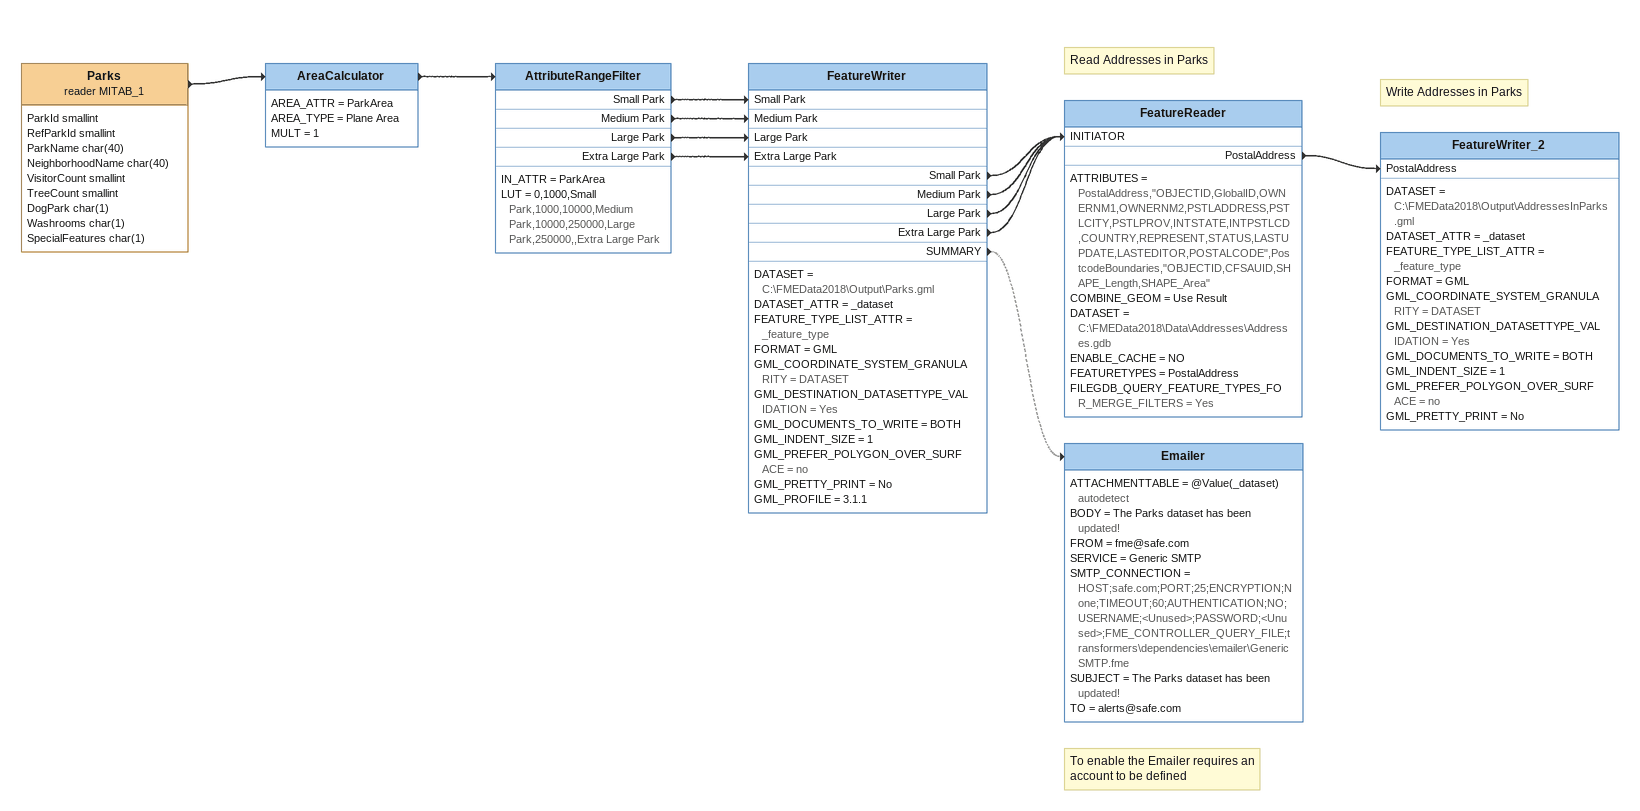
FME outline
Parks (reader MITAB_1)
    attributes: ParkId smallint, RefParkId smallint, ParkName char(40), NeighborhoodName char(40), VisitorCount smallint, TreeCount smallint, DogPark char(1), Washrooms char(1), SpecialFeatures char(1)
    -> AreaCalculator
AreaCalculator
    AREA_ATTR = ParkArea
    AREA_TYPE = Plane Area
    MULT = 1
    -> AttributeRangeFilter
AttributeRangeFilter
    IN_ATTR = ParkArea
    LUT = 0,1000,Small Park,1000,10000,Medium Park,10000,250000,Large Park,250000,,Extra Large Park
    Small Park -> FeatureWriter [Small Park]
    Medium Park -> FeatureWriter [Medium Park]
    Large Park -> FeatureWriter [Large Park]
    Extra Large Park -> FeatureWriter [Extra Large Park]
FeatureWriter
    DATASET = C:\FMEData2018\Output\Parks.gml
    DATASET_ATTR = _dataset
    FEATURE_TYPE_LIST_ATTR = _feature_type
    FORMAT = GML
    GML_COORDINATE_SYSTEM_GRANULARITY = DATASET
    GML_DESTINATION_DATASETTYPE_VALIDATION = Yes
    GML_DOCUMENTS_TO_WRITE = BOTH
    GML_INDENT_SIZE = 1
    GML_PREFER_POLYGON_OVER_SURFACE = no
    GML_PRETTY_PRINT = No
    GML_PROFILE = 3.1.1
    Small Park -> FeatureReader [INITIATOR]
    Medium Park -> FeatureReader [INITIATOR]
    Large Park -> FeatureReader [INITIATOR]
    Extra Large Park -> FeatureReader [INITIATOR]
    SUMMARY -> Emailer [off]
Note: Read Addresses in Parks
FeatureReader
    ATTRIBUTES = PostalAddress,"OBJECTID,GlobalID,OWNERNM1,OWNERNM2,PSTLADDRESS,PSTLCITY,PSTLPROV,INTSTATE,INTPSTLCD,COUNTRY,REPRESENT,STATUS,LASTUPDATE,LASTEDITOR,POSTALCODE",PostcodeBoundaries,"OBJECTID,CFSAUID,SHAPE_Length,SHAPE_Area"
    COMBINE_GEOM = Use Result
    DATASET = C:\FMEData2018\Data\Addresses\Addresses.gdb
    ENABLE_CACHE = NO
    FEATURETYPES = PostalAddress
    FILEGDB_QUERY_FEATURE_TYPES_FOR_MERGE_FILTERS = Yes
    PostalAddress -> FeatureWriter_2 [PostalAddress]
Note: Write Addresses in Parks
FeatureWriter_2
    DATASET = C:\FMEData2018\Output\AddressesInParks.gml
    DATASET_ATTR = _dataset
    FEATURE_TYPE_LIST_ATTR = _feature_type
    FORMAT = GML
    GML_COORDINATE_SYSTEM_GRANULARITY = DATASET
    GML_DESTINATION_DATASETTYPE_VALIDATION = Yes
    GML_DOCUMENTS_TO_WRITE = BOTH
    GML_INDENT_SIZE = 1
    GML_PREFER_POLYGON_OVER_SURFACE = no
    GML_PRETTY_PRINT = No
Note: To enable the Emailer requires an account to be defined
Emailer
    ATTACHMENTTABLE = @Value(_dataset)  autodetect
    BODY = The Parks dataset has been updated!
    FROM = fme@safe.com
    SERVICE = Generic SMTP
    SMTP_CONNECTION = HOST;safe.com;PORT;25;ENCRYPTION;None;TIMEOUT;60;AUTHENTICATION;NO;USERNAME;<Unused>;PASSWORD;<Unused>;FME_CONTROLLER_QUERY_FILE;transformers\dependencies\emailer\Generic SMTP.fme
    SUBJECT = The Parks dataset has been updated!
    TO = alerts@safe.com
